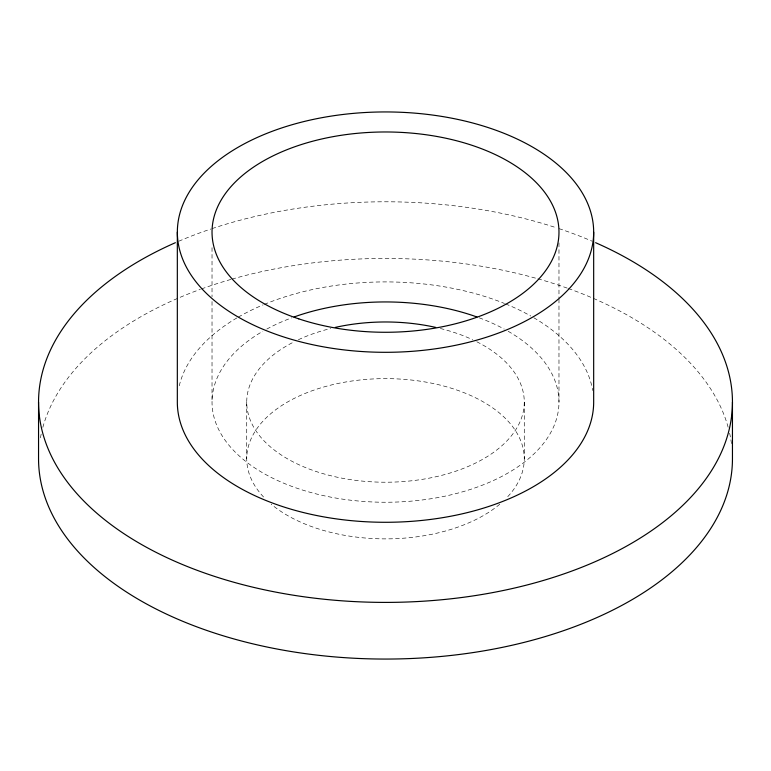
<?xml version="1.0" encoding="UTF-8"?>
<svg xmlns="http://www.w3.org/2000/svg" width="771" height="771" viewBox="0 0 771 771"><rect width="100%" height="100%" fill="white"/><g stroke="black" fill="none" stroke-linecap="round" stroke-linejoin="round"><path stroke-width="0.58" stroke-dasharray="3.85 2.89" d="M558.975 242.894L558.975 297.963M558.975 299.158L558.975 402.096M524.28 402.096L524.28 458.755M246.72 402.096L246.72 458.755M212.025 247.684L212.025 296.758M212.025 301.548L212.025 402.096M40.449 437.841A346.95 200.306 0 0 1 41.383 433.186M42.829 427.385A346.95 200.306 0 0 1 200.325 289.356M201.491 288.932A346.95 200.306 0 0 1 230.828 279.449M231.965 279.121A346.95 200.306 0 0 1 536.77 278.485M537.907 278.803A346.95 200.306 0 0 1 567.186 288.103M568.352 288.518A346.95 200.306 0 0 1 592.292 297.914M593.4 298.387A346.95 200.306 0 0 1 728.171 427.385M729.617 433.186A346.95 200.306 0 0 1 731.467 443.672M178.708 241.256A346.95 200.306 0 0 1 210.849 229.016M212.025 228.621A346.95 200.306 0 0 1 556.807 227.908M558.975 228.621A346.95 200.306 0 0 1 592.292 241.256M179.248 385.828A208.17 120.189 0 0 1 237.217 317.739M238.297 317.112A208.17 120.189 0 0 1 263.162 304.853M264.28 304.391A208.17 120.189 0 0 1 504.494 303.475M505.612 303.928A208.17 120.189 0 0 1 530.776 316.014M533.783 317.739A208.17 120.189 0 0 1 592.697 390.483M508.166 331.279A173.475 100.153 0 0 1 508.166 472.912A173.475 100.153 0 0 1 262.834 472.912A173.475 100.153 0 0 1 262.834 331.279M266.756 329.082A173.475 100.153 0 0 1 291.756 317.825M479.244 317.825A173.475 100.153 0 0 1 504.244 329.082M263.557 496.996A138.78 80.126 0 0 1 385.5 378.628A138.78 80.126 0 0 1 507.443 496.996M499.801 504.195A138.78 80.126 0 0 1 271.199 504.195M476.777 341.746A138.78 80.126 0 0 1 485.817 457.463A138.78 80.126 0 0 1 285.183 457.463A138.78 80.126 0 0 1 294.223 341.746M298.358 339.732A138.78 80.126 0 0 1 330.653 328.494M440.347 328.494A138.78 80.126 0 0 1 472.642 339.732"/><path stroke-width="1.16" d="M732.45 402.096L732.45 458.755A346.95 200.306 0 0 1 385.5 659.06A346.95 200.306 0 0 1 38.55 458.755L38.55 402.096M593.67 232.129A208.17 120.189 0 0 1 281.415 336.204A208.17 120.189 0 0 1 281.415 128.044A208.17 120.189 0 0 1 593.67 232.129L593.67 402.096A208.17 120.189 0 0 1 385.5 522.285A208.17 120.189 0 0 1 177.33 402.096L177.33 232.129M595.607 242.692A346.95 200.306 0 0 1 641.607 537.223A346.95 200.306 0 0 1 129.393 537.223A346.95 200.306 0 0 1 175.393 242.692M294.079 316.977A173.475 100.153 0 0 1 476.921 316.977M335.318 327.396A138.78 80.126 0 0 1 435.682 327.396M298.762 318.857A173.475 100.153 0 0 0 558.975 232.129A173.475 100.153 0 0 0 298.762 145.391A173.475 100.153 0 0 0 298.762 318.857"/></g></svg>
